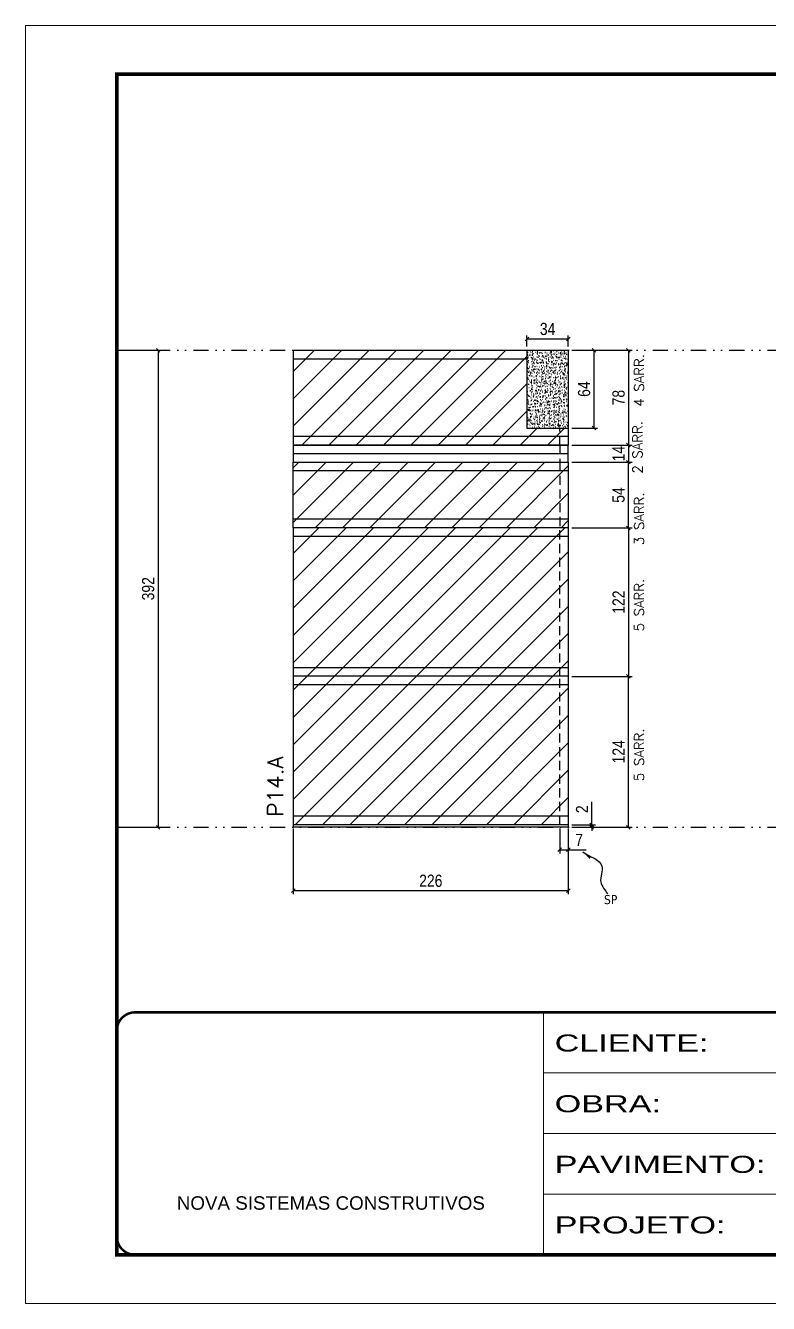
# Model space of a CAD drawing. Extents: x 28748 to 35002, y 14885 to 43501.
# Drawn here: x 30347 to 30957, y 28668 to 29718 of the extents above; entities that cross this region are included whole.
import ezdxf

# ---------------------------------------------------------------- set-up
doc = ezdxf.new("R2010")
doc.units = 0
for name, pattern in [('CONTINUO', [0]), ('DASHED', [0.75, 0.5, -0.25]), ('DIVIDE2', [0.625, 0.25, -0.125, 0, -0.125, 0, -0.125]), ('HIDDEN', [0.375, 0.25, -0.125])]:
    doc.linetypes.add(name, pattern=pattern)
for name, color, linetype in [('COTA', 241, 'Continuous'), ('Nível', 160, 'Continuous'), ('Painéis', 200, 'Continuous'), ('Romaneio', 10, 'Continuous'), ('SARR_2.2x7', 40, 'Continuous'), ('Sarrafo de Pressão', 42, 'HIDDEN'), ('texto', 7, 'Continuous')]:
    doc.layers.add(name, color=color, linetype=linetype)
for name, color, linetype, lineweight in [('Folhas', 255, 'Continuous', 9), ('Hachura', 251, 'Continuous', 9), ('SARRAFO DE PRESSAO', 251, 'DASHED', 9), ('Texto Seção', 7, 'Continuous', 15)]:
    doc.layers.add(name, color=color, linetype=linetype, lineweight=lineweight)
doc.styles.add('ARIAL', font='arial.ttf')
doc.styles.add('COTA TECNICA', font='techl___.ttf', dxfattribs={"height": 10})
doc.styles.add('COTA TECNICA-50', font='techl___.ttf', dxfattribs={"height": 10})
doc.styles.add('REGUA-120', font='ROMANS.shx', dxfattribs={"height": 15})
doc.styles.add('ROMANS', font='romans.shx')
doc.styles.get("Standard").update_dxf_attribs({"font": 'arial.ttf'})
doc.styles.add('Tecnologia', font='')
doc.styles.get('Tecnologia').set_extended_font_data('Forgotten Futurist')
doc.dimstyles.new('COTA PAINEL-50', dxfattribs={"dimtxt": 10, "dimasz": 3, "dimexe": 3, "dimexo": 3, "dimgap": 3, "dimtad": 1, "dimdec": 1, "dimzin": 12, "dimdsep": 46, "dimtxsty": 'COTA TECNICA-50', "dimblk1": 'OBLIQUE', "dimblk2": 'OBLIQUE', "dimsah": 1, "dimcen": 0.9, "dimclrd": 4, "dimclre": 4, "dimclrt": 240, "dimadec": 1, "dimazin": 3, "dimtfac": 1, "dimtdec": 1, "dimtmove": 0, "dimatfit": 3, "dimfxl": 1, "dimtolj": 1, "dimtzin": 12, "dimarcsym": 0})
doc.dimstyles.new('PAINEL', dxfattribs={"dimtxt": 10, "dimasz": 3, "dimexe": 3, "dimexo": 3, "dimgap": 3, "dimtad": 1, "dimdec": 1, "dimzin": 12, "dimdsep": 46, "dimtxsty": 'COTA TECNICA', "dimblk1": 'OBLIQUE', "dimblk2": 'OBLIQUE', "dimsah": 1, "dimcen": 0.9, "dimclrd": 4, "dimclre": 4, "dimclrt": 240, "dimadec": 1, "dimazin": 3, "dimtfac": 1, "dimtdec": 1, "dimtmove": 0, "dimatfit": 3, "dimfxl": 1, "dimtolj": 1, "dimtzin": 12, "dimarcsym": 0})
doc.dimstyles.get("Standard").update_dxf_attribs({"dimtxt": 0.18, "dimasz": 0.18, "dimexe": 0.18, "dimexo": 0.0625, "dimgap": 0.09, "dimtad": 0, "dimtih": 1, "dimtoh": 1, "dimdec": 4, "dimzin": 0, "dimdsep": 46, "dimtxsty": 'Standard', "dimcen": 0.09, "dimadec": 0, "dimazin": 0, "dimtfac": 1, "dimtdec": 4, "dimtofl": 0, "dimtmove": 0, "dimatfit": 3, "dimfxl": 1, "dimtolj": 1, "dimtzin": 0, "dimarcsym": 0})
pattern_1 = [(45, (-100272.658, -2076.637), (-11.2253202, 11.2253202), [])]

# ---------------------------------------------------------------- blocks, each defined once
blk = doc.blocks.new('9999999999')
at = {"color": 30, "linetype": 'CONTINUO'}
for p, q in [((98564.6, 34230.2), (98564.6, 34429.4)), ((98564.6, 34379.6), (99584, 34379.6)), ((98564.6, 34329.8), (99488, 34329.8)), ((98564.6, 34280), (99488, 34280))]:
    blk.add_line(p, q, dxfattribs=at)
at = {"color": 30, "linetype": 'CONTINUO', "const_width": 2}
blk.add_lwpolyline([(99584, 34230.2), (99584, 34414.4, 0.414214), (99569, 34429.4), (98229, 34429.4, 0.414214), (98214, 34414.4), (98214, 34245.2, 0.414214), (98229, 34230.2), (99584, 34230.2)], format="xyb", dxfattribs=at)
at = {"layer": 'Folhas'}
blk.add_lwpolyline([(98139, 34190.2), (99624, 34190.2), (99624, 35240.2), (98139, 35240.2)], close=True, dxfattribs=at)
at = {"layer": 'Folhas', "color": 30, "const_width": 3}
blk.add_lwpolyline([(98214, 34230.2), (99584, 34230.2), (99584, 35200.2), (98214, 35200.2)], close=True, dxfattribs=at)
at = {"color": 7, "linetype": 'Continuous', "ltscale": 5, "style": 'ARIAL'}
blk.add_text('NOVA SISTEMAS CONSTRUTIVOS', height=11.059, dxfattribs=at).set_placement((98263.2, 34267.2))
at = {"layer": 'Folhas', "color": 7, "style": 'Tecnologia', "width": 1.5}
for s, p in [('CLIENTE:', (98573.7, 34397.2)), ('OBRA:', (98573.7, 34347.3)), ('PAVIMENTO:', (98573.7, 34297.5)), ('PROJETO:', (98573.7, 34247.7))]:
    blk.add_text(s, height=14, dxfattribs=at).set_placement(p)
blk = doc.blocks.new('_Oblique')
at = {"color": 0, "linetype": 'ByBlock', "lineweight": -2}
blk.add_line((-0.5, -0.5), (0.5, 0.5), dxfattribs=at)
blk = doc.blocks.new('*D1742')
at = {"layer": 'COTA', "color": 4, "linetype": 'ByBlock', "lineweight": -2, "transparency": 16777216}
for p, q in [((30424.8, 29451.1), (30458.8, 29451.1)), ((30455.8, 29451.1), (30455.8, 29059.1)), ((30424.8, 29059.1), (30458.8, 29059.1))]:
    blk.add_line(p, q, dxfattribs=at)
at = {"layer": 'Defpoints', "color": 0, "linetype": 'ByBlock', "transparency": 16777216}
for p in [(30421.8, 29451.1), (30421.8, 29059.1), (30455.8, 29059.1)]:
    blk.add_point(p, dxfattribs=at)
at = {"layer": 'COTA', "color": 4, "linetype": 'ByBlock', "lineweight": -2, "transparency": 16777216, "xscale": 3, "yscale": 3, "zscale": 3}
for p, rotation in [((30455.8, 29451.1), 90), ((30455.8, 29059.1), 270)]:
    blk.add_blockref('_Oblique', p, dxfattribs=dict(at, rotation=rotation))
at = {"layer": 'COTA', "color": 240, "linetype": 'ByBlock', "transparency": 16777216, "insert": (30447.6, 29255.1), "char_height": 10, "attachment_point": 5, "rotation": 90, "style": 'COTA TECNICA'}
blk.add_mtext('\\A1;392', dxfattribs=at)
blk = doc.blocks.new('*D875')
at = {"layer": 'COTA', "color": 4, "lineweight": -2, "transparency": 16777216}
for p, q in [((30566.8, 29058.1), (30566.8, 29004)), ((30792.8, 29058.1), (30792.8, 29004)), ((30792.8, 29007), (30566.8, 29007))]:
    blk.add_line(p, q, dxfattribs=at)
at = {"layer": 'Defpoints', "color": 0, "transparency": 16777216}
for p in [(30566.8, 29061.1), (30792.8, 29061.1), (30566.8, 29007)]:
    blk.add_point(p, dxfattribs=at)
at = {"layer": 'COTA', "color": 4, "lineweight": -2, "transparency": 16777216, "xscale": 3, "yscale": 3, "zscale": 3, "rotation": 180}
blk.add_blockref('_Oblique', (30566.8, 29007), dxfattribs=at)
at = {"layer": 'COTA', "color": 4, "lineweight": -2, "transparency": 16777216, "xscale": 3, "yscale": 3, "zscale": 3}
blk.add_blockref('_Oblique', (30792.8, 29007), dxfattribs=at)
at = {"layer": 'COTA', "color": 240, "transparency": 16777216, "insert": (30679.8, 29015.1), "char_height": 10, "attachment_point": 5, "style": 'COTA TECNICA'}
blk.add_mtext('\\A1;226', dxfattribs=at)
blk = doc.blocks.new('*D876')
at = {"layer": 'COTA', "color": 4, "lineweight": -2, "transparency": 16777216}
for p, q in [((30785.8, 29058.1), (30785.8, 29037.6)), ((30792.8, 29056.1), (30792.8, 29037.6)), ((30785.8, 29040.6), (30792.8, 29040.6)), ((30792.8, 29040.6), (30807.5, 29040.6))]:
    blk.add_line(p, q, dxfattribs=at)
at = {"layer": 'Defpoints', "color": 0, "transparency": 16777216}
for p in [(30785.8, 29061.1), (30792.8, 29059.1), (30792.8, 29040.6)]:
    blk.add_point(p, dxfattribs=at)
at = {"layer": 'COTA', "color": 4, "lineweight": -2, "transparency": 16777216, "xscale": 3, "yscale": 3, "zscale": 3, "rotation": 180}
blk.add_blockref('_Oblique', (30785.8, 29040.6), dxfattribs=at)
at = {"layer": 'COTA', "color": 4, "lineweight": -2, "transparency": 16777216, "xscale": 3, "yscale": 3, "zscale": 3}
blk.add_blockref('_Oblique', (30792.8, 29040.6), dxfattribs=at)
at = {"layer": 'COTA', "color": 240, "transparency": 16777216, "insert": (30801.7, 29048.7), "char_height": 10, "attachment_point": 5, "style": 'COTA TECNICA-50'}
blk.add_mtext('\\A1;7', dxfattribs=at)
blk = doc.blocks.new('*D877')
at = {"layer": 'Defpoints', "color": 0, "linetype": 'ByBlock', "transparency": 16777216}
for p in [(30792.8, 29183.1), (30842.2, 29183.1), (30792.8, 29059.1)]:
    blk.add_point(p, dxfattribs=at)
at = {"layer": 'Romaneio', "color": 4, "linetype": 'ByBlock', "lineweight": -2, "transparency": 16777216}
for p, q in [((30795.8, 29183.1), (30845.2, 29183.1)), ((30842.2, 29059.1), (30842.2, 29183.1)), ((30795.8, 29059.1), (30845.2, 29059.1))]:
    blk.add_line(p, q, dxfattribs=at)
at = {"layer": 'Romaneio', "color": 4, "linetype": 'ByBlock', "lineweight": -2, "transparency": 16777216, "xscale": 3, "yscale": 3, "zscale": 3}
for p, rotation in [((30842.2, 29183.1), 90), ((30842.2, 29059.1), 270)]:
    blk.add_blockref('_Oblique', p, dxfattribs=dict(at, rotation=rotation))
at = {"layer": 'Romaneio', "color": 240, "linetype": 'ByBlock', "transparency": 16777216, "insert": (30834.1, 29121.1), "char_height": 10, "attachment_point": 5, "rotation": 90, "style": 'COTA TECNICA'}
blk.add_mtext('\\A1;124', dxfattribs=at)
blk = doc.blocks.new('*D878')
at = {"layer": 'COTA', "color": 4, "lineweight": -2, "transparency": 16777216}
for p, q in [((30812.1, 29061.1), (30812.1, 29079.9)), ((30795.8, 29061.1), (30815.1, 29061.1)), ((30795.8, 29059.1), (30815.1, 29059.1)), ((30812.1, 29059.1), (30812.1, 29061.1)), ((30812.1, 29059.1), (30812.1, 29056.1))]:
    blk.add_line(p, q, dxfattribs=at)
at = {"layer": 'Defpoints', "color": 0, "transparency": 16777216}
for p in [(30792.8, 29061.1), (30792.8, 29059.1), (30812.1, 29059.1)]:
    blk.add_point(p, dxfattribs=at)
at = {"layer": 'COTA', "color": 4, "lineweight": -2, "transparency": 16777216, "xscale": 3, "yscale": 3, "zscale": 3}
for p, rotation in [((30812.1, 29061.1), 270), ((30812.1, 29059.1), 90)]:
    blk.add_blockref('_Oblique', p, dxfattribs=dict(at, rotation=rotation))
at = {"layer": 'COTA', "color": 240, "transparency": 16777216, "insert": (30804.1, 29073.9), "char_height": 10, "attachment_point": 5, "rotation": 90, "style": 'COTA TECNICA-50'}
blk.add_mtext('\\A1;2', dxfattribs=at)
blk = doc.blocks.new('*D879')
at = {"layer": 'COTA', "color": 4, "linetype": 'ByBlock', "lineweight": -2, "transparency": 16777216}
for p, q in [((30795.8, 29451.1), (30845.2, 29451.1)), ((30842.2, 29451.1), (30842.2, 29373.1)), ((30795.8, 29373.1), (30845.2, 29373.1))]:
    blk.add_line(p, q, dxfattribs=at)
at = {"layer": 'Defpoints', "color": 0, "linetype": 'ByBlock', "transparency": 16777216}
for p in [(30792.8, 29451.1), (30792.8, 29373.1), (30842.2, 29373.1)]:
    blk.add_point(p, dxfattribs=at)
at = {"layer": 'COTA', "color": 4, "linetype": 'ByBlock', "lineweight": -2, "transparency": 16777216, "xscale": 3, "yscale": 3, "zscale": 3}
for p, rotation in [((30842.2, 29451.1), 90), ((30842.2, 29373.1), 270)]:
    blk.add_blockref('_Oblique', p, dxfattribs=dict(at, rotation=rotation))
at = {"layer": 'COTA', "color": 240, "linetype": 'ByBlock', "transparency": 16777216, "insert": (30834.1, 29412.1), "char_height": 10, "attachment_point": 5, "rotation": 90, "style": 'COTA TECNICA'}
blk.add_mtext('\\A1;78', dxfattribs=at)
blk = doc.blocks.new('*D1743')
at = {"layer": 'COTA', "color": 4, "linetype": 'ByBlock', "lineweight": -2, "transparency": 16777216}
for p, q in [((30795.8, 29305.1), (30845.2, 29305.1)), ((30842.2, 29305.1), (30842.2, 29183.1)), ((30795.8, 29183.1), (30845.2, 29183.1))]:
    blk.add_line(p, q, dxfattribs=at)
at = {"layer": 'Defpoints', "color": 0, "linetype": 'ByBlock', "transparency": 16777216}
for p in [(30792.8, 29305.1), (30792.8, 29183.1), (30842.2, 29183.1)]:
    blk.add_point(p, dxfattribs=at)
at = {"layer": 'COTA', "color": 4, "linetype": 'ByBlock', "lineweight": -2, "transparency": 16777216, "xscale": 3, "yscale": 3, "zscale": 3}
for p, rotation in [((30842.2, 29305.1), 90), ((30842.2, 29183.1), 270)]:
    blk.add_blockref('_Oblique', p, dxfattribs=dict(at, rotation=rotation))
at = {"layer": 'COTA', "color": 240, "linetype": 'ByBlock', "transparency": 16777216, "insert": (30834.1, 29244.1), "char_height": 10, "attachment_point": 5, "rotation": 90, "style": 'COTA TECNICA'}
blk.add_mtext('\\A1;122', dxfattribs=at)
blk = doc.blocks.new('*D1744')
at = {"layer": 'COTA', "color": 4, "linetype": 'ByBlock', "lineweight": -2, "transparency": 16777216}
for p, q in [((30758.8, 29454.1), (30758.8, 29463.3)), ((30792.8, 29454.1), (30792.8, 29463.3)), ((30758.8, 29460.3), (30792.8, 29460.3))]:
    blk.add_line(p, q, dxfattribs=at)
at = {"layer": 'Defpoints', "color": 0, "linetype": 'ByBlock', "transparency": 16777216}
for p in [(30792.8, 29460.3), (30758.8, 29451.1), (30792.8, 29451.1)]:
    blk.add_point(p, dxfattribs=at)
at = {"layer": 'COTA', "color": 4, "linetype": 'ByBlock', "lineweight": -2, "transparency": 16777216, "xscale": 3, "yscale": 3, "zscale": 3, "rotation": 180}
blk.add_blockref('_Oblique', (30758.8, 29460.3), dxfattribs=at)
at = {"layer": 'COTA', "color": 4, "linetype": 'ByBlock', "lineweight": -2, "transparency": 16777216, "xscale": 3, "yscale": 3, "zscale": 3}
blk.add_blockref('_Oblique', (30792.8, 29460.3), dxfattribs=at)
at = {"layer": 'COTA', "color": 240, "linetype": 'ByBlock', "transparency": 16777216, "insert": (30775.8, 29468.5), "char_height": 10, "attachment_point": 5, "style": 'COTA TECNICA'}
blk.add_mtext('\\A1;34', dxfattribs=at)
blk = doc.blocks.new('*D1822')
at = {"layer": 'COTA', "color": 4, "linetype": 'ByBlock', "lineweight": -2, "transparency": 16777216}
for p, q in [((30795.8, 29451.1), (30816.9, 29451.1)), ((30813.9, 29451.1), (30813.9, 29387.1)), ((30795.8, 29387.1), (30816.9, 29387.1))]:
    blk.add_line(p, q, dxfattribs=at)
at = {"layer": 'Defpoints', "color": 0, "linetype": 'ByBlock', "transparency": 16777216}
for p in [(30792.8, 29451.1), (30792.8, 29387.1), (30813.9, 29387.1)]:
    blk.add_point(p, dxfattribs=at)
at = {"layer": 'COTA', "color": 4, "linetype": 'ByBlock', "lineweight": -2, "transparency": 16777216, "xscale": 3, "yscale": 3, "zscale": 3}
for p, rotation in [((30813.9, 29451.1), 90), ((30813.9, 29387.1), 270)]:
    blk.add_blockref('_Oblique', p, dxfattribs=dict(at, rotation=rotation))
at = {"layer": 'COTA', "color": 240, "linetype": 'ByBlock', "transparency": 16777216, "insert": (30805.8, 29419.1), "char_height": 10, "attachment_point": 5, "rotation": 90, "style": 'COTA TECNICA'}
blk.add_mtext('\\A1;64', dxfattribs=at)
blk = doc.blocks.new('*D2365')
at = {"layer": 'COTA', "color": 4, "lineweight": -2, "transparency": 16777216}
for p, q in [((30795.8, 29359.1), (30845.2, 29359.1)), ((30842.2, 29305.1), (30842.2, 29359.1)), ((30795.8, 29305.1), (30845.2, 29305.1))]:
    blk.add_line(p, q, dxfattribs=at)
at = {"layer": 'Defpoints', "color": 0, "transparency": 16777216}
for p in [(30792.8, 29359.1), (30842.2, 29359.1), (30792.8, 29305.1)]:
    blk.add_point(p, dxfattribs=at)
at = {"layer": 'COTA', "color": 4, "lineweight": -2, "transparency": 16777216, "xscale": 3, "yscale": 3, "zscale": 3}
for p, rotation in [((30842.2, 29359.1), 90), ((30842.2, 29305.1), 270)]:
    blk.add_blockref('_Oblique', p, dxfattribs=dict(at, rotation=rotation))
at = {"layer": 'COTA', "color": 240, "transparency": 16777216, "insert": (30834.1, 29332.1), "char_height": 10, "attachment_point": 5, "rotation": 90, "style": 'COTA TECNICA'}
blk.add_mtext('\\A1;54', dxfattribs=at)
blk = doc.blocks.new('*D2561')
at = {"layer": 'COTA', "color": 4, "lineweight": -2, "transparency": 16777216}
for p, q in [((30795.8, 29373.1), (30845.2, 29373.1)), ((30842.2, 29373.1), (30842.2, 29359.1)), ((30795.8, 29359.1), (30845.2, 29359.1))]:
    blk.add_line(p, q, dxfattribs=at)
at = {"layer": 'Defpoints', "color": 0, "transparency": 16777216}
for p in [(30792.8, 29373.1), (30792.8, 29359.1), (30842.2, 29359.1)]:
    blk.add_point(p, dxfattribs=at)
at = {"layer": 'COTA', "color": 4, "lineweight": -2, "transparency": 16777216, "xscale": 3, "yscale": 3, "zscale": 3}
for p, rotation in [((30842.2, 29373.1), 90), ((30842.2, 29359.1), 270)]:
    blk.add_blockref('_Oblique', p, dxfattribs=dict(at, rotation=rotation))
at = {"layer": 'COTA', "color": 240, "transparency": 16777216, "insert": (30834.1, 29366.1), "char_height": 10, "attachment_point": 5, "rotation": 90, "style": 'COTA TECNICA'}
blk.add_mtext('\\A1;14', dxfattribs=at)

msp = doc.modelspace()

# ---------------------------------------------------------------- hatches: boundary and pattern name
at = {"layer": 'COTA', "linetype": 'ByBlock'}
h = msp.add_hatch(dxfattribs=at)
h.set_pattern_fill('AR-CONC', color=256, scale=0.03)
h.set_pattern_definition([(50, (-101857.658, -872.0617), (5.46554007, -0.47817257), [0.5715, -6.2865]), (355, (-101857.658, -872.0617), (-1.05730264, 5.73170536), [0.4572, -5.02921753]), (100.4514447, (-101857.2025, -872.1015), (4.40823741, 5.25353256), [0.48570026, -5.34270734]), (46.1842, (-101857.658, -870.5377), (8.13237123, -1.26126984), [0.85725, -9.42975]), (96.6355576, (-101856.98, -870.643), (7.122124, 7.42278374), [0.7285507, -8.01406824]), (351.184151, (-101857.658, -870.538), (7.122124, 7.42278374), [0.685799, -7.54379196]), (21, (-101856.896, -870.9187), (4.54843174, -3.06795595), [0.5715, -6.2865]), (326, (-101856.896, -870.9187), (1.85406085, 5.52563898), [0.4572, -5.0292]), (71.451445, (-101856.517, -871.1743), (6.40249258, 2.45768307), [0.48570026, -5.34269813]), (37.5, (-101857.658, -872.0617), (0.092658098, 2.536651166), [0, -4.96824, 0, -5.1054, 0, -5.04825]), (7.5, (-101857.658, -872.0617), (2.004589875, 3.005417245), [0, -2.91084, 0, -4.85394, 0, -1.92405]), (327.5, (-101859.3572, -872.0617), (4.067717855, -0.17186232), [0, -1.905, 0, -5.9436, 0, -7.8867]), (317.5, (-101860.1192, -872.0617), (4.44387544, 0.76279473), [0, -2.4765, 0, -3.94716, 0, -5.6007])])
h.paths.add_polyline_path([(30792.81, 29451.13), (30758.81, 29451.13), (30758.81, 29387.13), (30792.81, 29387.13)])
at = {"layer": 'Hachura', "linetype": 'ByBlock'}
h = msp.add_hatch(dxfattribs=at)
h.set_pattern_fill('ANSI31', color=256, scale=5)
h.set_pattern_definition([(45, (26646.058, 30451.966), (-11.22532, 11.22532), [])])
h.paths.add_polyline_path([(30566.81, 29451.13), (30566.81, 29373.13), (30792.81, 29373.13), (30792.81, 29387.13), (30758.81, 29387.13), (30758.81, 29451.13)])
at = {"layer": 'Hachura'}
h = msp.add_hatch(dxfattribs=at)
h.set_pattern_fill('ANSI31', color=256, scale=5)
h.paths.add_polyline_path([(30792.81, 29359.13), (30566.81, 29359.13), (30566.81, 29305.13), (30792.81, 29305.13)])
at = {"layer": 'Hachura', "linetype": 'ByBlock'}
h = msp.add_hatch(dxfattribs=at)
h.set_pattern_fill('ANSI31', color=256, scale=5)
h.set_pattern_definition(pattern_1)
h.paths.add_polyline_path([(30792.81, 29183.13), (30792.81, 29305.13), (30566.81, 29305.13), (30566.81, 29183.13)])
h = msp.add_hatch(dxfattribs=at)
h.set_pattern_fill('ANSI31', color=256, scale=5)
h.set_pattern_definition(pattern_1)
h.paths.add_polyline_path([(30566.81, 29183.13), (30566.81, 29061.13), (30792.81, 29061.13), (30792.81, 29183.13)])

# ---------------------------------------------------------------- linework, layer by layer
at = {"layer": 'COTA', "linetype": 'ByBlock'}
for p, q in [((30758.81, 29451.13), (30792.81, 29451.13)), ((30792.81, 29451.13), (30792.81, 29387.13))]:
    msp.add_line(p, q, dxfattribs=at)
at = {"layer": 'Nível', "color": 4, "linetype": 'DIVIDE2', "ltscale": 50}
for p, q in [((30421.84, 29451.13), (31791.84, 29451.13)), ((30421.84, 29059.13), (31791.84, 29059.13))]:
    msp.add_line(p, q, dxfattribs=at)
at = {"layer": 'Painéis', "linetype": 'ByBlock'}
for p, q in [((30566.81, 29451.13), (30566.81, 29373.13)), ((30566.81, 29451.13), (30758.81, 29451.13)), ((30758.81, 29451.13), (30758.81, 29387.13)), ((30758.81, 29387.13), (30792.81, 29387.13)), ((30792.81, 29387.13), (30792.81, 29373.13)), ((30792.81, 29373.13), (30566.81, 29373.13)), ((30566.81, 29305.13), (30566.81, 29059.13)), ((30792.81, 29305.13), (30792.81, 29059.13)), ((30792.81, 29183.13), (30566.81, 29183.13)), ((30792.81, 29061.13), (30566.81, 29061.13)), ((30792.81, 29059.13), (30566.81, 29059.13))]:
    msp.add_line(p, q, dxfattribs=at)
at = {"layer": 'Painéis'}
for p, q in [((30566.81, 29373.13), (30792.81, 29373.13)), ((30566.81, 29373.13), (30792.81, 29373.13)), ((30566.81, 29373.13), (30566.81, 29359.13)), ((30792.81, 29359.13), (30792.81, 29373.13)), ((30566.81, 29305.13), (30566.81, 29359.13)), ((30566.81, 29359.13), (30792.81, 29359.13)), ((30792.81, 29359.13), (30792.81, 29305.13)), ((30792.81, 29305.13), (30566.81, 29305.13))]:
    msp.add_line(p, q, dxfattribs=at)
at = {"layer": 'SARR_2.2x7'}
for p, q in [((30566.81, 29444.13), (30758.81, 29444.13)), ((30792.81, 29380.13), (30566.81, 29380.13)), ((30566.81, 29366.13), (30792.81, 29366.13)), ((30566.81, 29352.13), (30792.81, 29352.13)), ((30792.81, 29312.13), (30566.81, 29312.13)), ((30792.81, 29298.13), (30566.81, 29298.13)), ((30792.81, 29190.13), (30566.81, 29190.13)), ((30792.81, 29176.13), (30566.81, 29176.13)), ((30792.81, 29068.13), (30566.81, 29068.13))]:
    msp.add_line(p, q, dxfattribs=at)
at = {"layer": 'Sarrafo de Pressão', "ltscale": 30}
for p, q in [((30785.81, 29373.13), (30785.81, 29387.13)), ((30785.81, 29373.13), (30785.81, 29359.13)), ((30785.81, 29359.13), (30785.81, 29305.13)), ((30785.81, 29183.13), (30785.81, 29305.13)), ((30785.81, 29061.13), (30785.81, 29183.13))]:
    msp.add_line(p, q, dxfattribs=at)

# ---------------------------------------------------------------- block references
at = {"layer": 'SARRAFO DE PRESSAO', "color": 6, "linetype": 'ByBlock'}
msp.add_blockref('9999999999', (-67792.14, -5522.36), dxfattribs=at)

# ---------------------------------------------------------------- texts
at = {"layer": 'texto', "color": 0, "insert": (30827.59, 28999.64), "char_height": 7.5, "attachment_point": 5}
msp.add_mtext('{\\fTahoma|b0|i0|c0|p34;\\C4;SP}', dxfattribs=at)
at = {"layer": 'Texto Seção', "linetype": 'Continuous', "style": 'ROMANS'}
for s, p in [('4 SARR.', (30854.96, 29404.64)), ('2 SARR.', (30853.66, 29349.65)), ('3 SARR.', (30854.96, 29290.95)), ('5 SARR.', (30854.96, 29220.04)), ('5 SARR.', (30854.96, 29097.04))]:
    msp.add_text(s, height=8, rotation=90, dxfattribs=at).set_placement(p)
at = {"layer": 'Texto Seção', "style": 'REGUA-120'}
msp.add_text('P14.A', height=13, rotation=90, dxfattribs=at).set_placement((30558.59, 29067.76))

# ---------------------------------------------------------------- dimensions: what is measured, and where the dimension line sits
at = {"layer": 'COTA', "linetype": 'ByBlock'}
dim = msp.add_linear_dim(base=(30792.81, 29460.26), p1=(30758.81, 29451.13), p2=(30792.81, 29451.13), dimstyle='PAINEL', dxfattribs=at)
dim.commit()
dim.dimension.update_dxf_attribs({"geometry": '*D1744', "text_midpoint": (30775.81, 29460.26), "dimtype": 160})
for base, p1, p2, picture, middle in [((30455.84, 29059.13), (30421.84, 29451.13), (30421.84, 29059.13), '*D1742', (30447.59, 29255.13)), ((30842.18, 29373.13), (30792.81, 29451.13), (30792.81, 29373.13), '*D879', (30834.08, 29412.13)), ((30813.91, 29387.13), (30792.81, 29451.13), (30792.81, 29387.13), '*D1822', (30805.8, 29419.13)), ((30842.18, 29183.13), (30792.81, 29305.13), (30792.81, 29183.13), '*D1743', (30834.12, 29244.13))]:
    dim = msp.add_linear_dim(base=base, p1=p1, p2=p2, angle=90, dimstyle='PAINEL', dxfattribs=at)
    dim.commit()
    dim.dimension.update_dxf_attribs({"geometry": picture, "text_midpoint": middle})
at = {"layer": 'COTA'}
for base, p1, p2, dimstyle, picture, middle in [((30842.18, 29359.13), (30792.81, 29373.13), (30792.81, 29359.13), 'PAINEL', '*D2561', (30842.18, 29366.13)), ((30812.07, 29059.13), (30792.81, 29061.13), (30792.81, 29059.13), 'COTA PAINEL-50', '*D878', (30812.07, 29073.87))]:
    dim = msp.add_linear_dim(base=base, p1=p1, p2=p2, angle=90, dimstyle=dimstyle, dxfattribs=at)
    dim.commit()
    dim.dimension.update_dxf_attribs({"geometry": picture, "text_midpoint": middle, "dimtype": 160})
dim = msp.add_linear_dim(base=(30842.18, 29359.13), p1=(30792.81, 29305.13), p2=(30792.81, 29359.13), angle=90, dimstyle='PAINEL', dxfattribs=at)
dim.commit()
dim.dimension.update_dxf_attribs({"geometry": '*D2365', "text_midpoint": (30834.07, 29332.13)})
dim = msp.add_linear_dim(base=(30566.81, 29006.95), p1=(30792.81, 29061.13), p2=(30566.81, 29061.13), angle=180, dimstyle='PAINEL', override={"dimarcsym": 2}, dxfattribs=at)
dim.commit()
dim.dimension.update_dxf_attribs({"geometry": '*D875', "text_midpoint": (30679.81, 29015.05)})
dim = msp.add_linear_dim(base=(30792.81, 29040.62), p1=(30785.81, 29061.13), p2=(30792.81, 29059.13), dimstyle='COTA PAINEL-50', dxfattribs=at)
dim.commit()
dim.dimension.update_dxf_attribs({"geometry": '*D876', "text_midpoint": (30801.68, 29048.69)})
at = {"layer": 'Romaneio', "linetype": 'ByBlock'}
dim = msp.add_aligned_dim(p1=(30792.81, 29059.13), p2=(30792.81, 29183.13), distance=-49.37, dimstyle='PAINEL', dxfattribs=at)
dim.commit()
dim.dimension.update_dxf_attribs({"geometry": '*D877', "text_midpoint": (30834.1, 29121.13)})

# ---------------------------------------------------------------- leaders
at = {"layer": 'COTA', "path_type": 1}
msp.add_leader([(30804.64, 29038.95), (30820.42, 29027.11), (30819.5, 29014.1), (30825.05, 29004.32)], dimstyle='Standard', override={"dimasz": 8}, dxfattribs=at)

doc.saveas('drawing.dxf')
